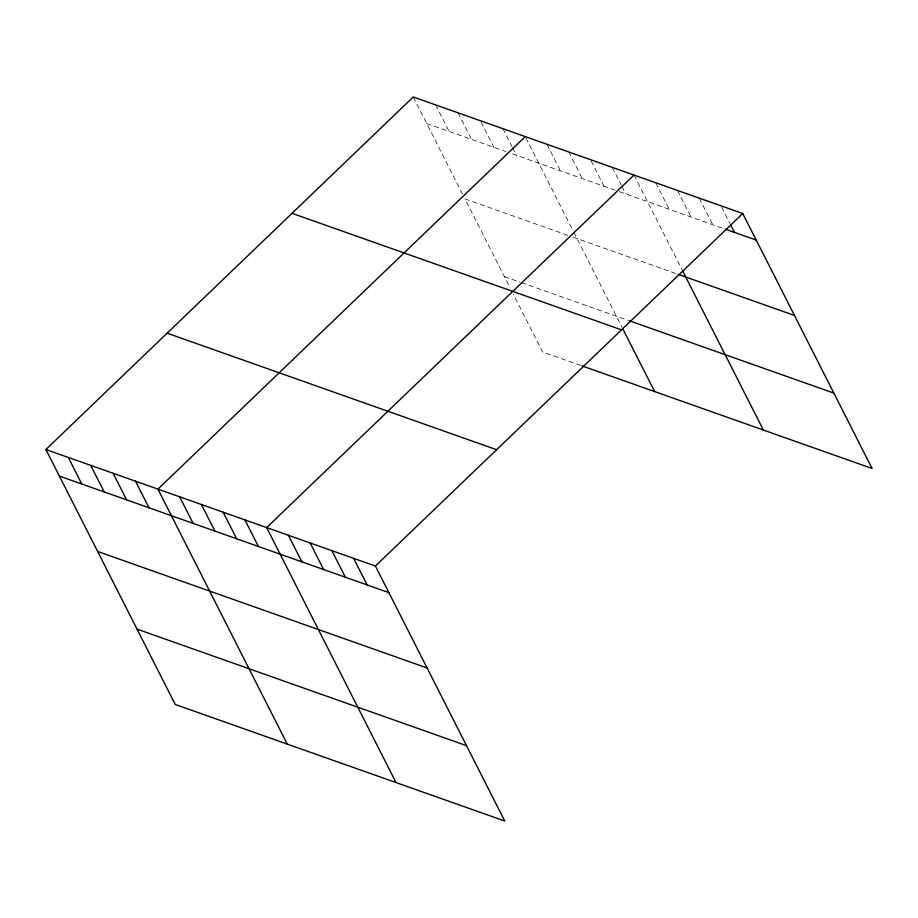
<?xml version="1.0" encoding="UTF-8"?>
<svg xmlns="http://www.w3.org/2000/svg" width="918" height="918" viewBox="0 0 918 918"><rect width="100%" height="100%" fill="white"/><g stroke="black" fill="none" stroke-linecap="round" stroke-linejoin="round"><path stroke-width="0.69" stroke-dasharray="4.59 3.44" d="M426.732 123.551L505.818 151.527M512.405 153.857L618.078 191.231M619.352 191.678L722.971 228.318M567.772 235.283L464.978 198.931L510.11 287.885M573.05 237.154L676.784 273.839M504.372 276.582L520.185 282.182M521.504 282.641L627.912 320.279M580.83 365.479L542.607 351.961L513.3 294.173M721.64 207.089L729.982 223.533M699.252 198.139L712.735 224.703M677.507 190.439L690.99 217.015M655.762 182.751L669.245 209.327M634.017 175.063L681.913 269.467M612.272 167.374L621.256 185.08M621.899 186.354L625.743 193.939M591.169 160.948L603.998 186.251M568.781 151.986L582.253 178.562M547.025 144.298L560.508 170.863M525.922 137.872L573.176 231.015M573.819 232.265L622.129 327.508M502.88 128.681L511.865 146.398M512.508 147.66L516.352 155.257M481.112 122.025L493.953 147.328M458.071 112.834L471.542 139.41M435.66 104.916L449.143 131.481M413.261 96.987L462.431 193.905"/><path stroke-width="1.38" d="M45.9 449.51L375.393 566.039L504.739 821.013L175.258 704.485L45.9 449.51L413.261 96.987L742.742 213.515L872.1 468.49L582.15 365.938M525.28 136.61L157.93 489.133L287.277 744.108M634.017 175.063L266.656 527.586L396.014 782.561M375.393 566.039L742.742 213.515M725.53 229.225L756.225 240.08M678.058 274.287L794.46 315.459M629.186 320.726L833.865 393.111M292.027 213.32L621.52 329.849M167.133 333.177L496.615 449.705M59.383 476.086L388.865 592.615M97.618 551.454L427.111 667.983M137.012 629.117L466.505 745.645M730.625 224.807L734.48 232.392M682.544 270.718L763.363 430.026M622.771 328.77L654.637 391.573M353.648 558.351L367.12 584.927M331.891 550.662L345.375 577.227M310.146 542.974L323.629 569.539M288.401 535.274L301.884 561.85M244.911 519.898L258.394 546.462M223.166 512.21L236.649 538.774M201.421 504.521L214.904 531.086M179.676 496.822L193.147 523.398M135.52 481.216L149.003 507.78M113.121 473.286L126.592 499.851M90.71 465.357L104.193 491.933M68.311 457.439L81.782 484.004"/></g></svg>
